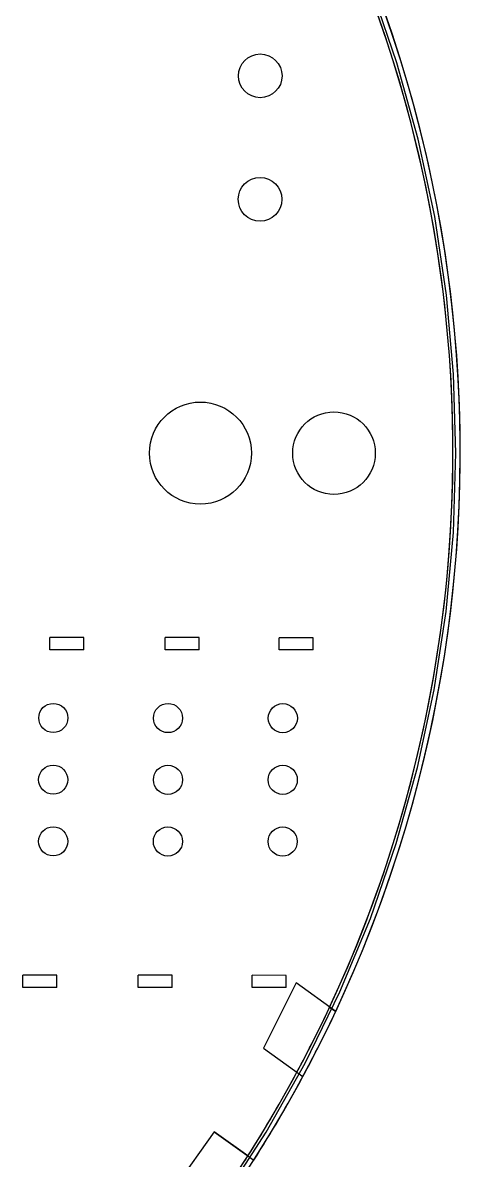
# Model space of a CAD drawing. Extents: x 21 to 75.1, y 333 to 387.
# Drawn here: x 66.1 to 75.11, y 345.41 to 368.82 of the extents above; entities that cross this region are included whole.
import ezdxf

# ---------------------------------------------------------------- set-up
doc = ezdxf.new("R2010")
doc.units = 0
doc.layers.get('0').update_dxf_attribs({"linetype": 'CONTINUOUS'})

msp = doc.modelspace()

# ---------------------------------------------------------------- linework, layer by layer
at = {"color": 7, "linetype": 'CONTINUOUS'}
for p, q in [((73.803, 368), (73.272, 369.543)), ((74.24, 366.428), (73.803, 368)), ((74.581, 364.833), (74.24, 366.428)), ((74.825, 363.219), (74.581, 364.833)), ((74.971, 361.594), (74.825, 363.219)), ((75.019, 359.963), (74.971, 361.594)), ((74.969, 358.332), (75.019, 359.963)), ((74.82, 356.707), (74.969, 358.332)), ((74.573, 355.094), (74.82, 356.707)), ((67.357, 356.17), (66.655, 356.171)), ((66.655, 355.92), (66.655, 356.171)), ((67.357, 355.919), (67.357, 356.17)), ((69.732, 356.168), (69.03, 356.169)), ((69.03, 355.918), (69.03, 356.169)), ((69.732, 355.917), (69.732, 356.168)), ((72.082, 356.167), (71.38, 356.167)), ((71.38, 355.916), (71.38, 356.167)), ((72.082, 355.916), (72.082, 356.167)), ((67.357, 355.919), (66.655, 355.92)), ((69.732, 355.917), (69.03, 355.918)), ((72.082, 355.916), (71.38, 355.916)), ((74.229, 353.499), (74.573, 355.094)), ((73.79, 351.928), (74.229, 353.499)), ((73.256, 350.386), (73.79, 351.928)), ((72.631, 348.879), (73.256, 350.386)), ((66.801, 349.221), (66.099, 349.221)), ((66.099, 348.97), (66.099, 349.221)), ((66.801, 348.97), (66.801, 349.221)), ((69.176, 349.219), (68.474, 349.219)), ((68.474, 348.968), (68.474, 349.219)), ((69.176, 348.968), (69.176, 349.219)), ((71.526, 349.217), (70.824, 349.218)), ((70.824, 348.967), (70.824, 349.218)), ((71.526, 348.966), (71.526, 349.217)), ((66.801, 348.97), (66.099, 348.97)), ((69.176, 348.968), (68.474, 348.968)), ((71.526, 348.966), (70.824, 348.967)), ((71.73, 349.061), (71.056, 347.72)), ((72.542, 348.477), (71.73, 349.061)), ((71.915, 347.412), (72.631, 348.879)), ((72.418, 348.566), (72.542, 348.477)), ((72.542, 348.477), (72.418, 348.566)), ((72.542, 348.477), (72.542, 348.477)), ((72.542, 348.477), (72.542, 348.477)), ((71.056, 347.72), (71.868, 347.137)), ((71.056, 347.72), (71.745, 347.225)), ((71.112, 345.992), (71.915, 347.412)), ((71.745, 347.225), (71.868, 347.137)), ((70.043, 345.996), (69.168, 344.778)), ((70.733, 345.5), (70.043, 345.996)), ((70.043, 345.996), (70.855, 345.412)), ((70.225, 344.622), (71.112, 345.992)), ((70.733, 345.5), (70.855, 345.412))]:
    msp.add_line(p, q, dxfattribs=at)
for centre, radius in [((70.988, 367.731), 0.45), ((70.988, 367.731), 0.45), ((70.986, 365.191), 0.45), ((70.986, 365.191), 0.45), ((69.757, 359.967), 1.05), ((69.757, 359.967), 1.05), ((72.507, 359.965), 0.85), ((72.507, 359.965), 0.85), ((66.728, 354.515), 0.3), ((66.728, 354.515), 0.3), ((69.09, 354.513), 0.3), ((69.09, 354.513), 0.3), ((71.453, 354.511), 0.3), ((71.453, 354.511), 0.3), ((66.727, 353.245), 0.3), ((66.727, 353.245), 0.3), ((69.089, 353.243), 0.3), ((69.089, 353.243), 0.3), ((71.452, 353.241), 0.3), ((71.452, 353.241), 0.3), ((66.726, 351.975), 0.3), ((66.726, 351.975), 0.3), ((69.088, 351.973), 0.3), ((69.088, 351.973), 0.3), ((71.451, 351.971), 0.3), ((71.451, 351.971), 0.3)]:
    msp.add_circle(centre, radius, dxfattribs=at)
for radius, start, end in [(26.95, 324.2981, 35.4193), (26.95, 334.9306, 35.4193), (27.1, 324.2981, 35.4193), (27.1, 334.8711, 35.4193), (26.95, 331.7408, 334.9306), (27.1, 331.6993, 334.8711), (26.95, 327.4876, 331.7408), (27.1, 327.4699, 331.6993), (26.95, 324.2981, 327.4876)]:
    msp.add_arc((48.007, 359.985), radius, start, end, dxfattribs=at)

doc.saveas('drawing.dxf')
